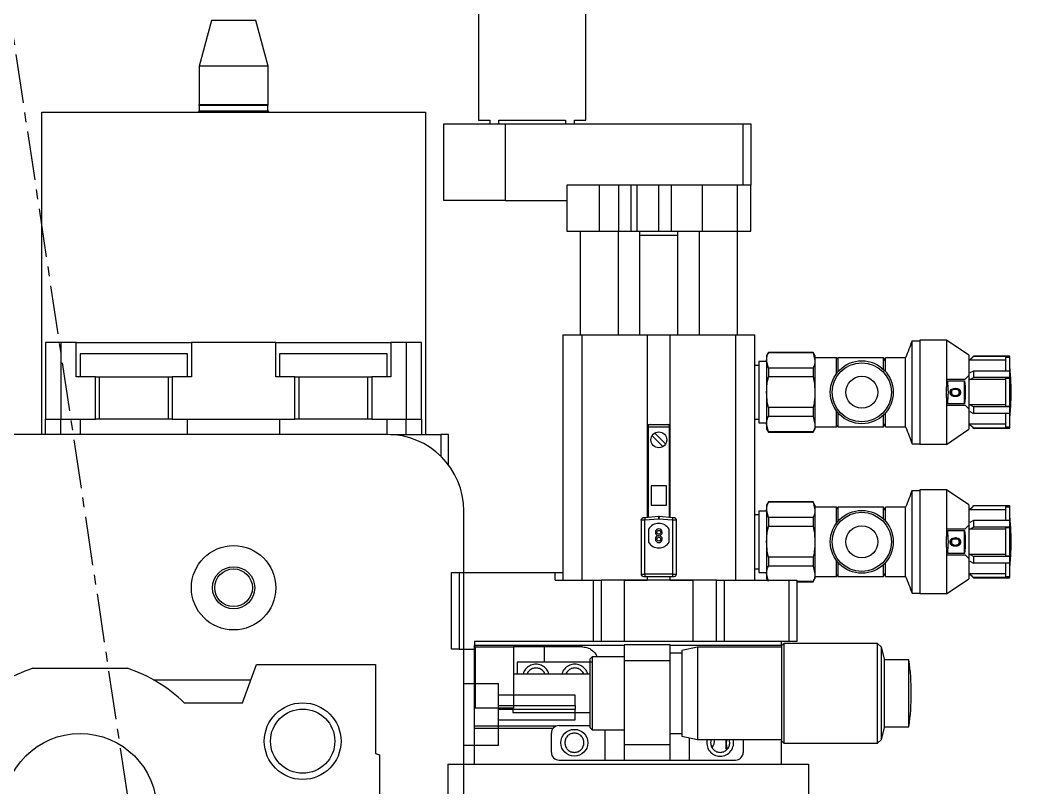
# Model space of a CAD drawing. Extents: x 500 to 100500, y -14500 to 21140.
# Drawn here: x 8303.8 to 8436.7, y -3157.8 to -3057.7 of the extents above; entities that cross this region are included whole.
import ezdxf

# ---------------------------------------------------------------- set-up
doc = ezdxf.new("R2010")
doc.units = 0
doc.linetypes.add('CENTER', pattern=[10.16, 6.35, -1.27, 1.27, -1.27])
doc.layers.get('0').update_dxf_attribs({"linetype": 'CONTINUOUS'})
doc.layers.add('Center', color=1, linetype='CENTER')

# ---------------------------------------------------------------- blocks, each defined once
blk = doc.blocks.new('SP R')
at = {"color": 3}
for p, q in [((18465.34, -97466.81), (18465.34, -97496.31)), ((18479.34, -97496.31), (18479.34, -97466.81)), ((18465.34, -97496.31), (18466.84, -97496.31)), ((18466.84, -97496.31), (18466.84, -97496.81)), ((18468.01, -97496.31), (18476.67, -97496.31)), ((18468.01, -97496.81), (18468.01, -97496.31)), ((18476.67, -97496.31), (18476.67, -97496.81)), ((18477.84, -97496.81), (18477.84, -97496.31)), ((18477.84, -97496.31), (18479.34, -97496.31)), ((18460.84, -97506.81), (18460.84, -97496.81)), ((18460.84, -97496.81), (18468.84, -97496.81)), ((18468.84, -97496.81), (18468.84, -97506.81)), ((18468.84, -97496.81), (18499.84, -97496.81)), ((18499.84, -97504.81), (18499.84, -97496.81)), ((18499.84, -97496.81), (18500.84, -97496.81)), ((18500.84, -97496.81), (18500.84, -97504.81)), ((18476.84, -97504.81), (18476.84, -97506.81)), ((18499.84, -97504.81), (18476.84, -97504.81)), ((18481.11, -97510.81), (18481.11, -97504.81)), ((18483.58, -97504.81), (18483.58, -97510.81)), ((18485.26, -97510.81), (18485.26, -97504.81)), ((18485.97, -97504.81), (18485.97, -97510.81)), ((18488.86, -97510.81), (18488.86, -97504.81)), ((18490.45, -97504.81), (18490.45, -97510.81)), ((18494.54, -97510.81), (18494.54, -97504.81)), ((18499.04, -97504.81), (18499.04, -97510.81)), ((18500.84, -97504.81), (18499.84, -97504.81)), ((18500.84, -97510.81), (18500.84, -97504.81)), ((18468.84, -97506.81), (18460.84, -97506.81)), ((18468.84, -97506.81), (18476.84, -97506.81)), ((18476.84, -97506.81), (18476.84, -97510.81)), ((18476.84, -97510.81), (18481.11, -97510.81)), ((18478.59, -97510.81), (18478.59, -97524.31)), ((18481.11, -97510.81), (18483.58, -97510.81)), ((18483.58, -97510.81), (18485.26, -97510.81)), ((18483.59, -97524.31), (18483.59, -97510.81)), ((18485.26, -97510.81), (18485.97, -97510.81)), ((18485.97, -97510.81), (18488.86, -97510.81)), ((18488.86, -97510.81), (18490.45, -97510.81)), ((18490.45, -97510.81), (18494.54, -97510.81)), ((18494.09, -97510.81), (18494.09, -97524.31)), ((18494.54, -97510.81), (18499.04, -97510.81)), ((18499.04, -97510.81), (18500.84, -97510.81)), ((18499.09, -97524.31), (18499.09, -97510.81)), ((18486.34, -97511.31), (18491.34, -97511.31)), ((18486.34, -97511.31), (18486.34, -97524.31)), ((18491.34, -97524.31), (18491.34, -97511.31)), ((18476.34, -97524.31), (18476.34, -97555.31)), ((18476.34, -97524.31), (18478.85, -97524.31)), ((18478.85, -97556.31), (18478.85, -97524.31)), ((18478.85, -97524.31), (18487.34, -97524.31)), ((18487.34, -97524.31), (18487.34, -97548.14)), ((18487.34, -97524.31), (18490.34, -97524.31)), ((18490.34, -97548.14), (18490.34, -97524.31)), ((18490.34, -97524.31), (18498.83, -97524.31)), ((18498.83, -97524.31), (18498.83, -97556.31)), ((18498.83, -97524.31), (18501.34, -97524.31)), ((18501.34, -97556.31), (18501.34, -97524.31)), ((18521.85, -97525.11), (18522.85, -97525.11)), ((18522.85, -97525.01), (18522.85, -97538.61)), ((18526.31, -97525.01), (18522.85, -97525.01)), ((18529.22, -97526.99), (18526.31, -97525.01)), ((18503.12, -97526.61), (18502.89, -97527.01)), ((18502.89, -97527.01), (18502.89, -97527.65)), ((18508.96, -97526.61), (18503.12, -97526.61)), ((18503.12, -97526.61), (18503.12, -97526.65)), ((18508.96, -97526.65), (18503.12, -97526.65)), ((18509.19, -97527.01), (18508.96, -97526.61)), ((18508.96, -97526.61), (18508.96, -97526.65)), ((18508.96, -97526.65), (18509.19, -97527.65)), ((18509.19, -97527.01), (18509.19, -97527.65)), ((18529.22, -97526.99), (18529.22, -97529.64)), ((18501.89, -97528.31), (18501.34, -97528.31)), ((18502.89, -97527.81), (18501.89, -97527.81)), ((18501.89, -97527.81), (18501.89, -97531.81)), ((18502.89, -97527.65), (18502.89, -97531.81)), ((18503.12, -97528.65), (18502.89, -97527.65)), ((18511.99, -97527.31), (18509.19, -97527.31)), ((18509.19, -97527.65), (18509.19, -97531.81)), ((18512.19, -97527.51), (18511.99, -97527.31)), ((18511.99, -97529.37), (18511.99, -97527.31)), ((18518.1, -97527.31), (18512.19, -97527.31)), ((18512.19, -97527.31), (18512.19, -97529.12)), ((18518.39, -97527.81), (18518.1, -97527.31)), ((18518.1, -97528.82), (18518.1, -97527.31)), ((18520.99, -97527.31), (18518.39, -97527.31)), ((18518.39, -97529.12), (18518.39, -97527.31)), ((18520.99, -97536.31), (18520.99, -97527.32)), ((18529.85, -97527.11), (18529.32, -97527.64)), ((18534.02, -97527.64), (18529.35, -97527.64)), ((18534.52, -97527.11), (18529.85, -97527.11)), ((18529.85, -97527.11), (18529.85, -97527.13)), ((18534.52, -97527.13), (18529.85, -97527.13)), ((18534.02, -97527.23), (18534.02, -97529.09)), ((18534.02, -97527.23), (18534.52, -97527.23)), ((18534.52, -97527.13), (18534.52, -97527.23)), ((18534.52, -97527.13), (18534.52, -97527.13)), ((18503.12, -97528.65), (18503.12, -97529.81)), ((18508.96, -97528.65), (18503.12, -97528.65)), ((18508.96, -97528.65), (18508.96, -97529.81)), ((18528.75, -97530.11), (18529.22, -97529.64)), ((18529.22, -97529.06), (18529.22, -97529.4)), ((18529.85, -97529.04), (18529.35, -97529.29)), ((18534.52, -97529.04), (18529.85, -97529.04)), ((18529.85, -97529.04), (18529.85, -97529.9)), ((18534.52, -97529.04), (18534.52, -97529.9)), ((18534.52, -97529.09), (18534.52, -97529.04)), ((18508.96, -97529.81), (18503.12, -97529.81)), ((18526.31, -97530.11), (18526.31, -97531.12)), ((18526.49, -97530.31), (18528.69, -97530.31)), ((18528.64, -97530.31), (18528.64, -97533.31)), ((18529.35, -97530.15), (18529.85, -97529.9)), ((18534.02, -97530.15), (18529.35, -97530.15)), ((18534.52, -97529.9), (18529.85, -97529.9)), ((18534.02, -97529.95), (18534.02, -97533.66)), ((18534.02, -97529.95), (18534.52, -97529.95)), ((18534.53, -97529.88), (18534.52, -97529.89)), ((18534.52, -97529.9), (18534.52, -97529.95)), ((18501.89, -97531.81), (18501.89, -97535.81)), ((18502.89, -97531.81), (18502.89, -97535.96)), ((18509.19, -97531.81), (18509.19, -97535.96)), ((18526.31, -97532.49), (18526.31, -97531.12)), ((18526.83, -97531.83), (18526.8, -97531.83)), ((18527.5, -97531.3), (18527.47, -97531.3)), ((18527.5, -97532.37), (18527.47, -97532.37)), ((18528.03, -97531.83), (18528, -97531.83)), ((18529.27, -97531.43), (18529.22, -97531.43)), ((18529.27, -97532.18), (18529.22, -97532.18)), ((18526.31, -97532.49), (18526.31, -97533.51)), ((18528.69, -97533.31), (18526.49, -97533.31)), ((18529.22, -97533.98), (18528.75, -97533.51)), ((18529.85, -97533.71), (18529.35, -97533.46)), ((18534.02, -97533.46), (18529.35, -97533.46)), ((18529.85, -97533.71), (18529.85, -97534.58)), ((18534.52, -97533.71), (18529.85, -97533.71)), ((18534.52, -97533.66), (18534.02, -97533.66)), ((18534.52, -97533.66), (18534.52, -97533.71)), ((18534.52, -97533.71), (18534.52, -97534.58)), ((18503.12, -97533.81), (18503.12, -97534.96)), ((18508.96, -97533.81), (18503.12, -97533.81)), ((18508.96, -97534.96), (18503.12, -97534.96)), ((18508.96, -97533.81), (18508.96, -97534.96)), ((18508.96, -97534.96), (18509.19, -97535.96)), ((18511.99, -97536.31), (18511.99, -97534.24)), ((18512.19, -97534.49), (18512.19, -97536.31)), ((18518.1, -97536.31), (18518.1, -97534.79)), ((18518.39, -97536.31), (18518.39, -97534.49)), ((18529.22, -97533.98), (18529.22, -97536.62)), ((18529.22, -97534.24), (18529.22, -97534.56)), ((18529.35, -97534.32), (18529.85, -97534.58)), ((18534.52, -97534.58), (18529.85, -97534.58)), ((18534.02, -97534.53), (18534.02, -97536.38)), ((18534.52, -97533.72), (18534.53, -97533.73)), ((18534.52, -97534.58), (18534.52, -97534.53)), ((18487.44, -97536.31), (18487.34, -97536.31)), ((18487.44, -97536.31), (18490.24, -97536.31)), ((18487.44, -97536.31), (18487.44, -97548.13)), ((18487.74, -97536.01), (18489.94, -97536.01)), ((18490.24, -97548.13), (18490.24, -97536.31)), ((18490.34, -97536.31), (18490.24, -97536.31)), ((18501.34, -97535.31), (18501.89, -97535.31)), ((18501.89, -97535.81), (18502.89, -97535.81)), ((18503.12, -97536.96), (18502.89, -97535.96)), ((18502.89, -97535.96), (18502.89, -97536.61)), ((18509.19, -97535.96), (18509.19, -97536.61)), ((18509.19, -97536.31), (18511.99, -97536.31)), ((18511.99, -97536.31), (18512.19, -97536.11)), ((18512.19, -97536.31), (18518.1, -97536.31)), ((18518.1, -97536.31), (18518.39, -97535.81)), ((18518.39, -97536.31), (18520.99, -97536.31)), ((18529.32, -97535.98), (18529.85, -97536.51)), ((18534.02, -97535.98), (18529.35, -97535.98)), ((18489.37, -97538.89), (18487.96, -97537.48)), ((18488.32, -97537.13), (18489.72, -97538.53)), ((18502.89, -97536.61), (18503.12, -97537.01)), ((18508.96, -97536.96), (18503.12, -97536.96)), ((18503.12, -97536.96), (18503.12, -97537.01)), ((18503.12, -97537.01), (18508.96, -97537.01)), ((18508.96, -97537.01), (18509.19, -97536.61)), ((18508.96, -97536.96), (18508.96, -97537.01)), ((18526.31, -97538.61), (18529.22, -97536.62)), ((18529.85, -97536.48), (18529.85, -97536.51)), ((18534.52, -97536.48), (18529.85, -97536.48)), ((18529.85, -97536.51), (18534.52, -97536.51)), ((18534.52, -97536.38), (18534.02, -97536.38)), ((18534.52, -97536.38), (18534.51, -97536.56)), ((18534.52, -97536.38), (18534.52, -97536.48)), ((18534.52, -97536.48), (18534.52, -97536.48)), ((18521.85, -97538.51), (18522.85, -97538.51)), ((18526.31, -97538.61), (18522.85, -97538.61)), ((18487.84, -97544.01), (18487.84, -97546.51)), ((18489.84, -97544.01), (18487.84, -97544.01)), ((18489.84, -97546.51), (18489.84, -97544.01)), ((18521.85, -97544.61), (18522.85, -97544.61)), ((18522.85, -97544.51), (18522.85, -97558.11)), ((18526.31, -97544.51), (18522.85, -97544.51)), ((18529.22, -97546.49), (18526.31, -97544.51)), ((18487.84, -97546.51), (18489.84, -97546.51)), ((18503.12, -97546.11), (18502.89, -97546.51)), ((18502.89, -97546.51), (18502.89, -97547.15)), ((18508.96, -97546.11), (18503.12, -97546.11)), ((18503.12, -97546.11), (18503.12, -97546.15)), ((18508.96, -97546.15), (18503.12, -97546.15)), ((18509.19, -97546.51), (18508.96, -97546.11)), ((18508.96, -97546.11), (18508.96, -97546.15)), ((18508.96, -97546.15), (18509.19, -97547.15)), ((18509.19, -97546.51), (18509.19, -97547.15)), ((18511.99, -97546.81), (18509.19, -97546.81)), ((18512.19, -97547.01), (18511.99, -97546.81)), ((18511.99, -97548.87), (18511.99, -97546.81)), ((18518.1, -97546.81), (18512.19, -97546.81)), ((18512.19, -97546.81), (18512.19, -97548.62)), ((18518.39, -97547.31), (18518.1, -97546.81)), ((18518.1, -97548.32), (18518.1, -97546.81)), ((18520.99, -97546.81), (18518.39, -97546.81)), ((18518.39, -97548.62), (18518.39, -97546.81)), ((18520.99, -97555.81), (18520.99, -97546.82)), ((18529.22, -97546.49), (18529.22, -97549.14)), ((18529.85, -97546.61), (18529.32, -97547.14)), ((18534.52, -97546.61), (18529.85, -97546.61)), ((18529.85, -97546.61), (18529.85, -97546.63)), ((18534.52, -97546.63), (18529.85, -97546.63)), ((18534.02, -97546.73), (18534.02, -97548.59)), ((18534.02, -97546.73), (18534.52, -97546.73)), ((18534.52, -97546.63), (18534.52, -97546.73)), ((18534.52, -97546.63), (18534.52, -97546.63)), ((18488.8, -97548.01), (18487.01, -97548.17)), ((18487.01, -97548.17), (18487.04, -97548.46)), ((18487.04, -97548.46), (18488.82, -97548.31)), ((18488.8, -97548.01), (18488.82, -97548.31)), ((18488.82, -97548.31), (18488.84, -97548.31)), ((18488.84, -97548.31), (18488.86, -97548.31)), ((18488.89, -97548.01), (18488.86, -97548.31)), ((18488.86, -97548.31), (18490.64, -97548.46)), ((18490.67, -97548.17), (18488.89, -97548.01)), ((18490.64, -97548.46), (18490.67, -97548.17)), ((18501.89, -97547.81), (18501.34, -97547.81)), ((18502.89, -97547.31), (18501.89, -97547.31)), ((18501.89, -97547.31), (18501.89, -97551.31)), ((18503.12, -97548.15), (18502.89, -97547.15)), ((18502.89, -97547.15), (18502.89, -97551.31)), ((18503.12, -97548.15), (18503.12, -97549.31)), ((18508.96, -97548.15), (18503.12, -97548.15)), ((18508.96, -97548.15), (18508.96, -97549.31)), ((18509.19, -97547.15), (18509.19, -97551.31)), ((18534.02, -97547.14), (18529.35, -97547.14)), ((18486.54, -97548.48), (18486.54, -97555.51)), ((18487.04, -97555.51), (18487.04, -97548.46)), ((18487.49, -97549.65), (18487.49, -97551.36)), ((18490.19, -97551.36), (18490.19, -97549.65)), ((18490.64, -97548.46), (18490.64, -97555.51)), ((18491.14, -97555.51), (18491.14, -97548.48)), ((18508.96, -97549.31), (18503.12, -97549.31)), ((18526.31, -97549.61), (18526.31, -97550.62)), ((18528.75, -97549.61), (18529.22, -97549.14)), ((18529.22, -97548.56), (18529.22, -97548.9)), ((18529.85, -97548.54), (18529.35, -97548.79)), ((18529.35, -97549.65), (18529.85, -97549.4)), ((18534.02, -97549.65), (18529.35, -97549.65)), ((18534.52, -97548.54), (18529.85, -97548.54)), ((18529.85, -97548.54), (18529.85, -97549.4)), ((18534.52, -97549.4), (18529.85, -97549.4)), ((18534.02, -97549.45), (18534.52, -97549.45)), ((18534.02, -97549.45), (18534.02, -97553.16)), ((18534.52, -97548.54), (18534.52, -97549.4)), ((18534.52, -97548.59), (18534.52, -97548.54)), ((18534.53, -97549.38), (18534.52, -97549.39)), ((18534.52, -97549.4), (18534.52, -97549.45)), ((18488.82, -97550.51), (18488.82, -97550.51)), ((18488.87, -97550.51), (18488.87, -97550.51)), ((18526.31, -97551.99), (18526.31, -97550.62)), ((18526.49, -97549.81), (18528.69, -97549.81)), ((18527.5, -97550.8), (18527.47, -97550.8)), ((18528.64, -97549.81), (18528.64, -97552.81)), ((18529.27, -97550.93), (18529.22, -97550.93)), ((18501.89, -97551.31), (18501.89, -97555.31)), ((18502.89, -97551.31), (18502.89, -97555.46)), ((18509.19, -97551.31), (18509.19, -97555.46)), ((18526.31, -97551.99), (18526.31, -97553.01)), ((18526.83, -97551.33), (18526.8, -97551.33)), ((18527.5, -97551.87), (18527.47, -97551.87)), ((18528.03, -97551.33), (18528, -97551.33)), ((18529.27, -97551.68), (18529.22, -97551.68)), ((18503.12, -97553.31), (18503.12, -97554.46)), ((18508.96, -97553.31), (18503.12, -97553.31)), ((18508.96, -97553.31), (18508.96, -97554.46)), ((18528.69, -97552.81), (18526.49, -97552.81)), ((18529.22, -97553.48), (18528.75, -97553.01)), ((18529.22, -97553.48), (18529.22, -97556.12)), ((18529.85, -97553.21), (18529.35, -97552.96)), ((18534.02, -97552.96), (18529.35, -97552.96)), ((18529.85, -97553.21), (18529.85, -97554.08)), ((18534.52, -97553.21), (18529.85, -97553.21)), ((18534.52, -97553.16), (18534.02, -97553.16)), ((18534.52, -97553.16), (18534.52, -97553.21)), ((18534.52, -97553.21), (18534.52, -97554.08)), ((18534.52, -97553.22), (18534.53, -97553.23)), ((18501.34, -97554.81), (18501.89, -97554.81)), ((18508.96, -97554.46), (18503.12, -97554.46)), ((18508.96, -97554.46), (18509.19, -97555.46)), ((18511.99, -97555.81), (18511.99, -97553.74)), ((18512.19, -97553.99), (18512.19, -97555.81)), ((18518.1, -97555.81), (18518.1, -97554.29)), ((18518.39, -97555.81), (18518.39, -97553.99)), ((18529.22, -97553.74), (18529.22, -97554.06)), ((18529.35, -97553.82), (18529.85, -97554.08)), ((18534.52, -97554.08), (18529.85, -97554.08)), ((18534.02, -97554.03), (18534.02, -97555.88)), ((18534.52, -97554.08), (18534.52, -97554.03)), ((18461.84, -97565.31), (18461.84, -97555.31)), ((18461.84, -97555.31), (18462.84, -97555.31)), ((18462.84, -97555.31), (18462.84, -97565.31)), ((18462.84, -97555.31), (18475.34, -97555.31)), ((18475.34, -97556.31), (18475.34, -97555.31)), ((18475.34, -97555.31), (18476.34, -97555.31)), ((18475.34, -97556.31), (18480.34, -97556.31)), ((18476.34, -97555.31), (18476.34, -97556.31)), ((18480.34, -97564.31), (18480.34, -97556.31)), ((18480.34, -97556.31), (18481.34, -97556.31)), ((18481.34, -97556.31), (18481.34, -97564.31)), ((18484.34, -97556.31), (18481.34, -97556.31)), ((18484.34, -97556.31), (18484.34, -97564.31)), ((18493.34, -97556.31), (18484.34, -97556.31)), ((18484.34, -97556.31), (18487.34, -97556.31)), ((18486.54, -97555.51), (18487.04, -97555.51)), ((18490.64, -97555.51), (18487.04, -97555.51)), ((18487.04, -97555.51), (18487.04, -97555.81)), ((18487.04, -97555.81), (18490.64, -97555.81)), ((18487.34, -97555.81), (18487.34, -97556.31)), ((18490.34, -97556.31), (18490.34, -97555.81)), ((18490.34, -97556.31), (18493.34, -97556.31)), ((18490.64, -97555.51), (18491.14, -97555.51)), ((18490.64, -97555.51), (18490.64, -97555.81)), ((18493.34, -97564.31), (18493.34, -97556.31)), ((18496.34, -97556.31), (18493.34, -97556.31)), ((18496.34, -97564.31), (18496.34, -97556.31)), ((18496.34, -97556.31), (18497.34, -97556.31)), ((18497.34, -97556.31), (18497.34, -97564.31)), ((18497.34, -97556.31), (18505.84, -97556.31)), ((18501.89, -97555.31), (18502.89, -97555.31)), ((18503.12, -97556.46), (18502.89, -97555.46)), ((18502.89, -97555.46), (18502.89, -97556.11)), ((18502.89, -97556.11), (18503.01, -97556.31)), ((18505.84, -97564.31), (18505.84, -97556.31)), ((18505.84, -97556.31), (18506.84, -97556.31)), ((18506.84, -97556.31), (18506.84, -97564.31)), ((18508.96, -97556.51), (18509.19, -97556.11)), ((18509.19, -97555.46), (18509.19, -97556.11)), ((18509.19, -97555.81), (18511.99, -97555.81)), ((18511.99, -97555.81), (18512.19, -97555.61)), ((18512.19, -97555.81), (18518.1, -97555.81)), ((18518.1, -97555.81), (18518.39, -97555.31)), ((18518.39, -97555.81), (18520.99, -97555.81)), ((18526.31, -97558.11), (18529.22, -97556.12)), ((18529.32, -97555.48), (18529.85, -97556.01)), ((18534.02, -97555.48), (18529.35, -97555.48)), ((18529.85, -97555.98), (18529.85, -97556.01)), ((18534.52, -97555.98), (18529.85, -97555.98)), ((18529.85, -97556.01), (18534.52, -97556.01)), ((18534.52, -97555.88), (18534.02, -97555.88)), ((18534.52, -97555.88), (18534.51, -97556.06)), ((18534.52, -97555.88), (18534.52, -97555.98)), ((18534.52, -97555.98), (18534.52, -97555.98)), ((18508.96, -97556.46), (18506.84, -97556.46)), ((18506.84, -97556.51), (18508.96, -97556.51)), ((18508.96, -97556.46), (18508.96, -97556.51)), ((18521.85, -97558.01), (18522.85, -97558.01)), ((18526.31, -97558.11), (18522.85, -97558.11)), ((18462.84, -97565.31), (18461.84, -97565.31)), ((18462.84, -97565.31), (18464.84, -97565.31)), ((18464.84, -97564.31), (18464.84, -97565.31)), ((18480.34, -97564.31), (18464.84, -97564.31)), ((18484.34, -97564.81), (18464.84, -97564.81)), ((18464.84, -97575.31), (18464.84, -97564.81)), ((18464.9, -97565.01), (18469.9, -97565.01)), ((18464.9, -97565.01), (18464.9, -97573.01)), ((18473.9, -97565.01), (18469.9, -97565.01)), ((18469.9, -97565.01), (18469.9, -97573.01)), ((18478.9, -97565.01), (18473.9, -97565.01)), ((18473.9, -97565.01), (18473.9, -97567.01)), ((18481.34, -97564.31), (18480.34, -97564.31)), ((18497.34, -97564.31), (18480.34, -97564.31)), ((18490.34, -97564.76), (18484.34, -97564.76)), ((18484.34, -97564.76), (18484.34, -97566.76)), ((18490.34, -97566.76), (18490.34, -97564.76)), ((18504.84, -97564.81), (18490.34, -97564.81)), ((18493.9, -97565.06), (18491.84, -97565.46)), ((18491.84, -97565.46), (18491.84, -97576.66)), ((18504.84, -97565.06), (18493.9, -97565.06)), ((18493.9, -97565.06), (18493.9, -97577.06)), ((18497.34, -97564.31), (18496.34, -97564.31)), ((18505.84, -97564.31), (18497.34, -97564.31)), ((18504.84, -97564.81), (18504.84, -97564.31)), ((18505.14, -97564.56), (18504.84, -97564.86)), ((18504.84, -97564.86), (18504.84, -97564.81)), ((18504.84, -97564.86), (18504.84, -97577.26)), ((18517.34, -97564.56), (18505.14, -97564.56)), ((18505.14, -97564.56), (18505.14, -97577.56)), ((18506.84, -97564.31), (18505.84, -97564.31)), ((18517.84, -97565.06), (18517.34, -97564.56)), ((18517.34, -97577.56), (18517.34, -97564.56)), ((18518.24, -97566.56), (18517.84, -97565.06)), ((18517.84, -97577.06), (18517.84, -97565.06)), ((18480.14, -97566.31), (18479.84, -97566.61)), ((18479.84, -97566.61), (18479.84, -97575.51)), ((18484.34, -97566.31), (18480.14, -97566.31)), ((18480.14, -97566.31), (18480.14, -97575.81)), ((18484.34, -97566.76), (18490.34, -97566.76)), ((18484.34, -97566.76), (18484.34, -97577.76)), ((18491.84, -97565.81), (18490.34, -97565.81)), ((18490.34, -97577.76), (18490.34, -97566.76)), ((18518.24, -97575.56), (18518.24, -97566.56)), ((18521.42, -97566.71), (18518.24, -97566.71)), ((18521.42, -97575.41), (18521.42, -97566.71)), ((18470.4, -97567.01), (18470.4, -97568.56)), ((18473.9, -97567.01), (18470.4, -97567.01)), ((18480.12, -97567.01), (18473.9, -97567.01)), ((18479.84, -97568.56), (18469.9, -97568.56)), ((18469.9, -97573.01), (18464.9, -97573.01)), ((18469.84, -97573.01), (18469.84, -97573.56)), ((18469.84, -97573.56), (18479.84, -97573.56)), ((18464.84, -97575.61), (18464.84, -97575.31)), ((18464.84, -97575.31), (18475.53, -97575.31)), ((18464.84, -97575.61), (18475.08, -97575.61)), ((18464.84, -97580.31), (18464.84, -97575.61)), ((18475.84, -97575.26), (18479.84, -97575.26)), ((18479.84, -97575.51), (18480.14, -97575.81)), ((18480.14, -97575.81), (18484.34, -97575.81)), ((18481.84, -97579.76), (18481.84, -97575.81)), ((18517.84, -97577.06), (18518.24, -97575.56)), ((18518.24, -97575.41), (18521.42, -97575.41)), ((18474.84, -97578.76), (18474.84, -97576.26)), ((18490.34, -97576.31), (18491.84, -97576.31)), ((18491.84, -97576.66), (18493.9, -97577.06)), ((18492.84, -97579.76), (18492.84, -97576.85)), ((18493.9, -97577.06), (18504.84, -97577.06)), ((18495.68, -97577.06), (18495.59, -97577.51)), ((18497.59, -97577.06), (18497.59, -97578.31)), ((18498.09, -97577.51), (18498.01, -97577.06)), ((18499.84, -97577.06), (18499.84, -97578.76)), ((18504.84, -97577.26), (18505.14, -97577.56)), ((18504.84, -97580.31), (18504.84, -97577.26)), ((18505.14, -97577.56), (18517.34, -97577.56)), ((18517.34, -97577.56), (18517.84, -97577.06)), ((18490.34, -97577.76), (18484.34, -97577.76)), ((18484.34, -97577.76), (18484.34, -97579.76)), ((18490.34, -97579.76), (18490.34, -97577.76)), ((18497.59, -97578.31), (18497.74, -97578.31)), ((18475.84, -97579.76), (18481.84, -97579.76)), ((18481.84, -97579.76), (18484.34, -97579.76)), ((18484.34, -97579.76), (18490.34, -97579.76)), ((18490.34, -97579.76), (18492.84, -97579.76)), ((18492.84, -97579.76), (18498.84, -97579.76)), ((18461.34, -97580.31), (18461.34, -97586.31)), ((18461.34, -97580.31), (18508.34, -97580.31)), ((18464.84, -97580.31), (18504.84, -97580.31)), ((18508.34, -97580.31), (18508.34, -97586.31))]:
    blk.add_line(p, q, dxfattribs=at)
at = {"color": 3, "flags": 128}
blk.add_lwpolyline([(18486.54, -97548.48), (18486.55, -97548.43), (18486.55, -97548.4)], dxfattribs=at)
at = {"color": 3}
for centre, radius in [((18515.29, -97531.81), 4.1), ((18515.29, -97531.81), 3.85), ((18515.29, -97531.81), 2.08), ((18488.84, -97538.01), 1.03), ((18515.29, -97551.31), 4.1), ((18515.29, -97551.31), 3.85), ((18515.29, -97551.31), 2.08), ((18488.84, -97550.06), 0.25), ((18488.84, -97550.96), 0.25), ((18477.84, -97577.51), 1.75)]:
    blk.add_circle(centre, radius, dxfattribs=at)
for centre, radius, start, end in [((18487.74, -97536.31), 0.3, 90, 180), ((18489.94, -97536.31), 0.3, 0, 90), ((18486.84, -97548.48), 0.3, 95.0541, 132.929), ((18488.84, -97548.51), 0.5, 84.9459, 95.0541), ((18490.84, -97548.48), 0.3, 63.5295, 84.9459), ((18488.84, -97550.51), 1.6, 32.4617, 147.5383), ((18488.84, -97550.06), 0.45, 273.1847, 266.8153), ((18490.84, -97548.48), 0.3, 0, 25.5186), ((18488.84, -97550.96), 0.45, 93.1847, 86.8153), ((18488.84, -97550.51), 1.6, 212.4617, 327.5383), ((18486.84, -97555.51), 0.3, 180, 270), ((18490.84, -97555.51), 0.3, 270, 0), ((18491.74, -97571.06), 30, 0, 8.3373), ((18491.74, -97571.06), 30, 351.6627, 0), ((18475.84, -97576.26), 1, 90, 180), ((18496.84, -97577.51), 1.75, 165.0994, 270), ((18494.84, -97577.31), 1.25, 318.4594, 11.537), ((18496.84, -97577.51), 1.75, 270, 14.9006), ((18475.84, -97578.76), 1, 180, 270), ((18498.84, -97578.76), 1, 270, 0)]:
    blk.add_arc(centre, radius, start, end, dxfattribs=at)
for points, knots in [([(18486.34, -97510.81), (18486.34, -97510.84), (18486.34, -97510.9), (18486.34, -97511.17), (18486.34, -97511.31)], [0, 0, 0, 0, 0.520717, 1, 1, 1, 1]), ([(18491.34, -97511.31), (18491.34, -97511.12), (18491.34, -97510.85), (18491.34, -97510.82), (18491.34, -97510.81)], [0, 0, 0, 0, 0.701105, 1, 1, 1, 1]), ([(18521.85, -97525.09), (18521.71, -97525.47), (18521.41, -97526.23), (18521.13, -97526.94), (18520.99, -97527.31)], [0, 0, 0, 0, 0.487765, 1, 1, 1, 1]), ([(18521.85, -97538.51), (18521.85, -97538.4), (18521.85, -97538.21), (18521.85, -97536.86), (18521.85, -97535.07), (18521.85, -97532.9), (18521.85, -97530.6), (18521.85, -97528.45), (18521.85, -97526.67), (18521.85, -97525.47), (18521.85, -97525.12), (18521.85, -97525.11), (18521.85, -97525.11)], [0, 0, 0, 0, 0.126516, 0.2339221, 0.3413283, 0.4487345, 0.5561406, 0.6635468, 0.7709529, 0.8783591, 0.9857652, 1, 1, 1, 1]), ([(18526.31, -97525.01), (18526.31, -97525.06), (18526.31, -97525.19), (18526.31, -97526.22), (18526.31, -97527.88), (18526.31, -97529.64), (18526.31, -97530.75), (18526.31, -97531.12)], [0, 0, 0, 0, 0.200562, 0.429956, 0.659348, 0.888742, 1, 1, 1, 1]), ([(18502.89, -97527.65), (18502.9, -97527.51), (18502.92, -97527.18), (18503.05, -97526.85), (18503.12, -97526.65)], [0, 0, 0, 0, 0.403103, 1, 1, 1, 1]), ([(18534.51, -97527.05), (18534.52, -97527.45), (18534.54, -97528.24), (18534.58, -97529.03), (18534.6, -97529.43)], [0, 0, 0, 0, 0.499812, 1, 1, 1, 1]), ([(18509.19, -97527.65), (18509.18, -97527.78), (18509.17, -97528.12), (18509.04, -97528.45), (18508.96, -97528.65)], [0, 0, 0, 0, 0.403103, 1, 1, 1, 1]), ([(18529.35, -97527.64), (18529.36, -97527.62), (18529.53, -97527.45), (18529.7, -97527.28), (18529.85, -97527.13)], [0, 0, 0, 0, 0.099039, 1, 1, 1, 1]), ([(18534.52, -97527.23), (18534.52, -97527.34), (18534.52, -97527.55), (18534.52, -97528.32), (18534.52, -97528.9), (18534.52, -97529.09)], [0, 0, 0, 0, 0.406489, 0.812977, 1, 1, 1, 1]), ([(18529.22, -97529.64), (18529.22, -97530.45), (18529.22, -97531.9), (18529.22, -97533.34), (18529.22, -97533.98)], [0, 0, 0, 0, 0.559952, 1, 1, 1, 1]), ([(18534.62, -97529.54), (18534.61, -97529.6), (18534.58, -97529.69), (18534.56, -97529.78), (18534.55, -97529.8)], [0, 0, 0, 0, 0.712884, 1, 1, 1, 1]), ([(18534.61, -97529.3), (18534.66, -97530.14), (18534.77, -97531.81), (18534.66, -97533.47), (18534.61, -97534.31)], [0, 0, 0, 0, 0.5, 1, 1, 1, 1]), ([(18534.62, -97534.18), (18534.67, -97533.39), (18534.77, -97531.81), (18534.67, -97530.22), (18534.62, -97529.43)], [0, 0, 0, 0, 0.5, 1, 1, 1, 1]), ([(18502.89, -97531.81), (18502.92, -97531.3), (18502.95, -97530.63), (18503.09, -97529.97), (18503.12, -97529.81)], [0, 0, 0, 0, 0.745721, 1, 1, 1, 1]), ([(18508.96, -97529.81), (18509, -97529.97), (18509.13, -97530.63), (18509.17, -97531.3), (18509.19, -97531.81)], [0, 0, 0, 0, 0.254279, 1, 1, 1, 1]), ([(18526.31, -97530.11), (18526.56, -97530.11), (18527.06, -97530.11), (18527.88, -97530.11), (18528.44, -97530.11), (18528.75, -97530.11)], [0, 0, 0, 0, 0.309337, 0.618673, 1, 1, 1, 1]), ([(18526.49, -97533.31), (18526.53, -97532.81), (18526.61, -97531.81), (18526.53, -97530.81), (18526.49, -97530.31)], [0, 0, 0, 0, 0.49226, 1, 1, 1, 1]), ([(18528.69, -97530.31), (18528.73, -97530.8), (18528.81, -97531.8), (18528.73, -97532.8), (18528.69, -97533.31)], [0, 0, 0, 0, 0.492258, 1, 1, 1, 1]), ([(18534.52, -97529.95), (18534.52, -97530.45), (18534.52, -97531.43), (18534.52, -97532.74), (18534.52, -97533.44), (18534.52, -97533.66)], [0, 0, 0, 0, 0.406489, 0.812978, 1, 1, 1, 1]), ([(18503.12, -97533.81), (18503.07, -97533.55), (18502.93, -97532.89), (18502.91, -97532.22), (18502.89, -97531.81)], [0, 0, 0, 0, 0.388502, 1, 1, 1, 1]), ([(18509.19, -97531.81), (18509.17, -97532.22), (18509.15, -97532.89), (18509.01, -97533.55), (18508.96, -97533.81)], [0, 0, 0, 0, 0.611498, 1, 1, 1, 1]), ([(18526.8, -97531.83), (18526.8, -97531.78), (18526.81, -97531.69), (18526.88, -97531.52), (18527.09, -97531.31), (18527.31, -97531.3), (18527.47, -97531.3)], [0, 0, 0, 0, 0.125551, 0.25109, 0.50025, 1, 1, 1, 1]), ([(18527.47, -97532.37), (18527.31, -97532.37), (18527.09, -97532.35), (18526.88, -97532.14), (18526.81, -97531.97), (18526.8, -97531.87), (18526.8, -97531.83)], [0, 0, 0, 0, 0.499407, 0.748743, 0.874372, 1, 1, 1, 1]), ([(18526.83, -97531.83), (18526.83, -97531.78), (18526.84, -97531.69), (18526.91, -97531.52), (18527.12, -97531.31), (18527.34, -97531.3), (18527.5, -97531.3)], [0, 0, 0, 0, 0.125551, 0.25109, 0.50025, 1, 1, 1, 1]), ([(18527.5, -97532.37), (18527.34, -97532.37), (18527.12, -97532.35), (18526.91, -97532.14), (18526.84, -97531.97), (18526.83, -97531.87), (18526.83, -97531.83)], [0, 0, 0, 0, 0.499407, 0.748743, 0.874372, 1, 1, 1, 1]), ([(18527.5, -97531.44), (18527.38, -97531.44), (18527.2, -97531.44), (18527.03, -97531.59), (18526.97, -97531.72), (18526.96, -97531.8), (18526.96, -97531.83)], [0, 0, 0, 0, 0.500291, 0.749086, 0.874606, 1, 1, 1, 1]), ([(18526.96, -97531.83), (18526.97, -97531.88), (18526.97, -97531.96), (18527.05, -97532.1), (18527.13, -97532.14), (18527.18, -97532.17)], [0, 0, 0, 0, 0.280257, 0.560781, 1, 1, 1, 1]), ([(18527.18, -97532.17), (18527.24, -97532.19), (18527.34, -97532.23), (18527.45, -97532.23), (18527.5, -97532.23)], [0, 0, 0, 0, 0.559599, 1, 1, 1, 1]), ([(18528, -97531.83), (18528, -97531.8), (18527.99, -97531.72), (18527.95, -97531.63), (18527.89, -97531.55), (18527.73, -97531.44), (18527.58, -97531.44), (18527.47, -97531.44)], [0, 0, 0, 0, 0.125139, 0.250418, 0.375519, 0.500847, 1, 1, 1, 1]), ([(18527.47, -97532.23), (18527.58, -97532.23), (18527.76, -97532.22), (18527.93, -97532.07), (18527.99, -97531.94), (18528, -97531.87), (18528, -97531.83)], [0, 0, 0, 0, 0.500072, 0.749021, 0.874598, 1, 1, 1, 1]), ([(18527.5, -97531.3), (18527.65, -97531.3), (18527.84, -97531.31), (18528.03, -97531.46), (18528.1, -97531.56), (18528.15, -97531.69), (18528.16, -97531.78), (18528.16, -97531.83)], [0, 0, 0, 0, 0.498702, 0.624177, 0.749467, 0.874745, 1, 1, 1, 1]), ([(18528.03, -97531.83), (18528.03, -97531.8), (18528.02, -97531.72), (18527.98, -97531.63), (18527.92, -97531.55), (18527.76, -97531.44), (18527.61, -97531.44), (18527.5, -97531.44)], [0, 0, 0, 0, 0.125139, 0.250418, 0.375519, 0.500847, 1, 1, 1, 1]), ([(18527.5, -97532.23), (18527.61, -97532.23), (18527.79, -97532.22), (18527.96, -97532.07), (18528.02, -97531.94), (18528.03, -97531.87), (18528.03, -97531.83)], [0, 0, 0, 0, 0.500072, 0.749021, 0.874598, 1, 1, 1, 1]), ([(18528.16, -97531.83), (18528.16, -97531.87), (18528.15, -97531.97), (18528.09, -97532.14), (18527.87, -97532.35), (18527.65, -97532.37), (18527.5, -97532.37)], [0, 0, 0, 0, 0.1256, 0.251197, 0.500581, 1, 1, 1, 1]), ([(18526.31, -97532.49), (18526.31, -97533.18), (18526.31, -97534.63), (18526.31, -97536.52), (18526.31, -97537.93), (18526.31, -97538.54), (18526.31, -97538.59), (18526.31, -97538.61)], [0, 0, 0, 0, 0.210713, 0.440125, 0.669539, 0.89895, 1, 1, 1, 1]), ([(18526.31, -97533.51), (18526.56, -97533.51), (18527.06, -97533.51), (18527.88, -97533.51), (18528.44, -97533.51), (18528.75, -97533.51)], [0, 0, 0, 0, 0.309337, 0.618673, 1, 1, 1, 1]), ([(18502.89, -97535.96), (18502.9, -97535.83), (18502.92, -97535.49), (18503.05, -97535.16), (18503.12, -97534.96)], [0, 0, 0, 0, 0.403103, 1, 1, 1, 1]), ([(18534.6, -97534.18), (18534.58, -97534.58), (18534.54, -97535.31), (18534.53, -97536.05), (18534.52, -97536.38)], [0, 0, 0, 0, 0.541324, 1, 1, 1, 1]), ([(18534.52, -97534.53), (18534.52, -97534.91), (18534.52, -97535.68), (18534.52, -97536.22), (18534.52, -97536.34), (18534.52, -97536.38)], [0, 0, 0, 0, 0.406489, 0.812978, 1, 1, 1, 1]), ([(18534.55, -97533.81), (18534.56, -97533.83), (18534.58, -97533.92), (18534.61, -97534.01), (18534.62, -97534.07)], [0, 0, 0, 0, 0.286399, 1, 1, 1, 1]), ([(18487.39, -97536.01), (18487.42, -97536.01), (18487.51, -97536.01), (18487.65, -97536.01), (18487.74, -97536.01)], [0, 0, 0, 0, 0.332837, 1, 1, 1, 1]), ([(18489.94, -97536.01), (18490.03, -97536.01), (18490.17, -97536.01), (18490.26, -97536.01), (18490.29, -97536.01)], [0, 0, 0, 0, 0.666841, 1, 1, 1, 1]), ([(18509.19, -97535.96), (18509.18, -97536.1), (18509.17, -97536.43), (18509.04, -97536.77), (18508.96, -97536.96)], [0, 0, 0, 0, 0.403103, 1, 1, 1, 1]), ([(18520.99, -97536.31), (18521.14, -97536.68), (18521.43, -97537.44), (18521.71, -97538.15), (18521.85, -97538.52)], [0, 0, 0, 0, 0.486788, 1, 1, 1, 1]), ([(18529.85, -97536.48), (18529.7, -97536.33), (18529.53, -97536.16), (18529.36, -97535.99), (18529.35, -97535.98)], [0, 0, 0, 0, 0.900961, 1, 1, 1, 1]), ([(18521.85, -97544.59), (18521.71, -97544.97), (18521.41, -97545.73), (18521.13, -97546.44), (18520.99, -97546.81)], [0, 0, 0, 0, 0.487765, 1, 1, 1, 1]), ([(18521.85, -97558.01), (18521.85, -97557.9), (18521.85, -97557.71), (18521.85, -97556.36), (18521.85, -97554.57), (18521.85, -97552.4), (18521.85, -97550.1), (18521.85, -97547.95), (18521.85, -97546.17), (18521.85, -97544.97), (18521.85, -97544.62), (18521.85, -97544.61), (18521.85, -97544.61)], [0, 0, 0, 0, 0.126516, 0.2339221, 0.3413283, 0.4487345, 0.5561406, 0.6635468, 0.7709529, 0.8783591, 0.9857652, 1, 1, 1, 1]), ([(18526.31, -97544.51), (18526.31, -97544.56), (18526.31, -97544.69), (18526.31, -97545.72), (18526.31, -97547.38), (18526.31, -97549.14), (18526.31, -97550.25), (18526.31, -97550.62)], [0, 0, 0, 0, 0.200562, 0.429956, 0.659348, 0.888742, 1, 1, 1, 1]), ([(18502.89, -97547.15), (18502.9, -97547.01), (18502.92, -97546.68), (18503.05, -97546.35), (18503.12, -97546.15)], [0, 0, 0, 0, 0.403103, 1, 1, 1, 1]), ([(18529.35, -97547.14), (18529.36, -97547.12), (18529.53, -97546.95), (18529.7, -97546.78), (18529.85, -97546.63)], [0, 0, 0, 0, 0.099039, 1, 1, 1, 1]), ([(18534.51, -97546.55), (18534.52, -97546.95), (18534.54, -97547.74), (18534.58, -97548.53), (18534.6, -97548.93)], [0, 0, 0, 0, 0.499812, 1, 1, 1, 1]), ([(18534.52, -97546.73), (18534.52, -97546.84), (18534.52, -97547.05), (18534.52, -97547.82), (18534.52, -97548.4), (18534.52, -97548.59)], [0, 0, 0, 0, 0.406489, 0.812977, 1, 1, 1, 1]), ([(18486.71, -97548.21), (18486.69, -97548.23), (18486.64, -97548.26), (18486.58, -97548.32), (18486.55, -97548.4), (18486.55, -97548.46), (18486.55, -97548.48)], [0, 0, 0, 0, 0.251493, 0.508491, 0.760933, 1, 1, 1, 1]), ([(18487.01, -97548.17), (18486.99, -97548.17), (18486.94, -97548.17), (18486.87, -97548.18), (18486.82, -97548.18), (18486.82, -97548.18), (18486.81, -97548.18)], [0, 0, 0, 0, 0.250962, 0.5005, 0.748212, 1, 1, 1, 1]), ([(18490.87, -97548.18), (18490.86, -97548.18), (18490.86, -97548.18), (18490.81, -97548.18), (18490.75, -97548.17), (18490.69, -97548.17), (18490.67, -97548.17)], [0, 0, 0, 0, 0.250058, 0.499234, 0.7473, 1, 1, 1, 1]), ([(18491.13, -97548.48), (18491.13, -97548.46), (18491.13, -97548.4), (18491.1, -97548.32), (18491.05, -97548.26), (18491, -97548.23), (18490.97, -97548.21)], [0, 0, 0, 0, 0.239067, 0.491509, 0.748507, 1, 1, 1, 1]), ([(18509.19, -97547.15), (18509.18, -97547.28), (18509.17, -97547.62), (18509.04, -97547.95), (18508.96, -97548.15)], [0, 0, 0, 0, 0.403103, 1, 1, 1, 1]), ([(18487.04, -97548.46), (18487, -97548.47), (18486.92, -97548.47), (18486.81, -97548.47), (18486.72, -97548.48), (18486.63, -97548.48), (18486.56, -97548.48), (18486.55, -97548.48), (18486.54, -97548.48)], [0, 0, 0, 0, 0.155053, 0.301585, 0.439591, 0.569064, 0.801429, 1, 1, 1, 1]), ([(18491.14, -97548.48), (18491.14, -97548.48), (18491.13, -97548.48), (18491.05, -97548.48), (18490.96, -97548.48), (18490.87, -97548.47), (18490.76, -97548.47), (18490.68, -97548.47), (18490.64, -97548.46)], [0, 0, 0, 0, 0.1985618, 0.4309228, 0.5603974, 0.6984049, 0.8449409, 1, 1, 1, 1]), ([(18502.89, -97551.31), (18502.92, -97550.8), (18502.95, -97550.13), (18503.09, -97549.47), (18503.12, -97549.31)], [0, 0, 0, 0, 0.745721, 1, 1, 1, 1]), ([(18508.96, -97549.31), (18509, -97549.47), (18509.13, -97550.13), (18509.17, -97550.8), (18509.19, -97551.31)], [0, 0, 0, 0, 0.254279, 1, 1, 1, 1]), ([(18526.31, -97549.61), (18526.56, -97549.61), (18527.06, -97549.61), (18527.88, -97549.61), (18528.44, -97549.61), (18528.75, -97549.61)], [0, 0, 0, 0, 0.309337, 0.618673, 1, 1, 1, 1]), ([(18529.22, -97549.14), (18529.22, -97549.95), (18529.22, -97551.4), (18529.22, -97552.84), (18529.22, -97553.48)], [0, 0, 0, 0, 0.559952, 1, 1, 1, 1]), ([(18534.52, -97549.45), (18534.52, -97549.95), (18534.52, -97550.93), (18534.52, -97552.24), (18534.52, -97552.94), (18534.52, -97553.16)], [0, 0, 0, 0, 0.406489, 0.812978, 1, 1, 1, 1]), ([(18534.62, -97549.04), (18534.61, -97549.1), (18534.58, -97549.19), (18534.56, -97549.28), (18534.55, -97549.3)], [0, 0, 0, 0, 0.712884, 1, 1, 1, 1]), ([(18534.61, -97548.8), (18534.66, -97549.64), (18534.77, -97551.31), (18534.66, -97552.97), (18534.61, -97553.81)], [0, 0, 0, 0, 0.5, 1, 1, 1, 1]), ([(18534.62, -97553.68), (18534.67, -97552.89), (18534.77, -97551.31), (18534.67, -97549.72), (18534.62, -97548.93)], [0, 0, 0, 0, 0.5, 1, 1, 1, 1]), ([(18526.49, -97552.81), (18526.53, -97552.31), (18526.61, -97551.31), (18526.53, -97550.31), (18526.49, -97549.81)], [0, 0, 0, 0, 0.49226, 1, 1, 1, 1]), ([(18526.8, -97551.33), (18526.8, -97551.28), (18526.81, -97551.19), (18526.88, -97551.02), (18527.09, -97550.81), (18527.31, -97550.8), (18527.47, -97550.8)], [0, 0, 0, 0, 0.125551, 0.25109, 0.50025, 1, 1, 1, 1]), ([(18526.83, -97551.33), (18526.83, -97551.28), (18526.84, -97551.19), (18526.91, -97551.02), (18527.12, -97550.81), (18527.34, -97550.8), (18527.5, -97550.8)], [0, 0, 0, 0, 0.125551, 0.25109, 0.50025, 1, 1, 1, 1]), ([(18527.5, -97550.94), (18527.38, -97550.94), (18527.2, -97550.94), (18527.03, -97551.09), (18526.97, -97551.22), (18526.96, -97551.3), (18526.96, -97551.33)], [0, 0, 0, 0, 0.500291, 0.749086, 0.874606, 1, 1, 1, 1]), ([(18528, -97551.33), (18528, -97551.3), (18527.99, -97551.22), (18527.95, -97551.13), (18527.89, -97551.05), (18527.73, -97550.94), (18527.58, -97550.94), (18527.47, -97550.94)], [0, 0, 0, 0, 0.125139, 0.250418, 0.375519, 0.500847, 1, 1, 1, 1]), ([(18527.5, -97550.8), (18527.65, -97550.8), (18527.84, -97550.81), (18528.03, -97550.96), (18528.1, -97551.06), (18528.15, -97551.19), (18528.16, -97551.28), (18528.16, -97551.33)], [0, 0, 0, 0, 0.498702, 0.624177, 0.749467, 0.874745, 1, 1, 1, 1]), ([(18528.03, -97551.33), (18528.03, -97551.3), (18528.02, -97551.22), (18527.98, -97551.13), (18527.92, -97551.05), (18527.76, -97550.94), (18527.61, -97550.94), (18527.5, -97550.94)], [0, 0, 0, 0, 0.125139, 0.250418, 0.375519, 0.500847, 1, 1, 1, 1]), ([(18528.69, -97549.81), (18528.73, -97550.3), (18528.81, -97551.3), (18528.73, -97552.3), (18528.69, -97552.81)], [0, 0, 0, 0, 0.492258, 1, 1, 1, 1]), ([(18503.12, -97553.31), (18503.07, -97553.05), (18502.93, -97552.39), (18502.91, -97551.72), (18502.89, -97551.31)], [0, 0, 0, 0, 0.388502, 1, 1, 1, 1]), ([(18509.19, -97551.31), (18509.17, -97551.72), (18509.15, -97552.39), (18509.01, -97553.05), (18508.96, -97553.31)], [0, 0, 0, 0, 0.611498, 1, 1, 1, 1]), ([(18526.31, -97551.99), (18526.31, -97552.68), (18526.31, -97554.13), (18526.31, -97556.02), (18526.31, -97557.43), (18526.31, -97558.04), (18526.31, -97558.09), (18526.31, -97558.11)], [0, 0, 0, 0, 0.210713, 0.440125, 0.669539, 0.89895, 1, 1, 1, 1]), ([(18527.47, -97551.87), (18527.31, -97551.87), (18527.09, -97551.85), (18526.88, -97551.64), (18526.81, -97551.47), (18526.8, -97551.37), (18526.8, -97551.33)], [0, 0, 0, 0, 0.499407, 0.748743, 0.874372, 1, 1, 1, 1]), ([(18527.5, -97551.87), (18527.34, -97551.87), (18527.12, -97551.85), (18526.91, -97551.64), (18526.84, -97551.47), (18526.83, -97551.37), (18526.83, -97551.33)], [0, 0, 0, 0, 0.499407, 0.748743, 0.874372, 1, 1, 1, 1]), ([(18526.96, -97551.33), (18526.97, -97551.38), (18526.97, -97551.46), (18527.05, -97551.6), (18527.13, -97551.64), (18527.18, -97551.67)], [0, 0, 0, 0, 0.280257, 0.560781, 1, 1, 1, 1]), ([(18527.18, -97551.67), (18527.24, -97551.69), (18527.34, -97551.73), (18527.45, -97551.73), (18527.5, -97551.73)], [0, 0, 0, 0, 0.559599, 1, 1, 1, 1]), ([(18527.47, -97551.73), (18527.58, -97551.73), (18527.76, -97551.72), (18527.93, -97551.57), (18527.99, -97551.44), (18528, -97551.37), (18528, -97551.33)], [0, 0, 0, 0, 0.500072, 0.749021, 0.874598, 1, 1, 1, 1]), ([(18527.5, -97551.73), (18527.61, -97551.73), (18527.79, -97551.72), (18527.96, -97551.57), (18528.02, -97551.44), (18528.03, -97551.37), (18528.03, -97551.33)], [0, 0, 0, 0, 0.500072, 0.749021, 0.874598, 1, 1, 1, 1]), ([(18528.16, -97551.33), (18528.16, -97551.37), (18528.15, -97551.47), (18528.09, -97551.64), (18527.87, -97551.85), (18527.65, -97551.87), (18527.5, -97551.87)], [0, 0, 0, 0, 0.1256, 0.251197, 0.500581, 1, 1, 1, 1]), ([(18526.31, -97553.01), (18526.56, -97553.01), (18527.06, -97553.01), (18527.88, -97553.01), (18528.44, -97553.01), (18528.75, -97553.01)], [0, 0, 0, 0, 0.309337, 0.618673, 1, 1, 1, 1]), ([(18534.55, -97553.31), (18534.56, -97553.33), (18534.58, -97553.42), (18534.61, -97553.51), (18534.62, -97553.57)], [0, 0, 0, 0, 0.286399, 1, 1, 1, 1]), ([(18502.89, -97555.46), (18502.9, -97555.33), (18502.92, -97554.99), (18503.05, -97554.66), (18503.12, -97554.46)], [0, 0, 0, 0, 0.403103, 1, 1, 1, 1]), ([(18534.6, -97553.68), (18534.58, -97554.08), (18534.54, -97554.81), (18534.53, -97555.55), (18534.52, -97555.88)], [0, 0, 0, 0, 0.541324, 1, 1, 1, 1]), ([(18534.52, -97554.03), (18534.52, -97554.41), (18534.52, -97555.18), (18534.52, -97555.72), (18534.52, -97555.84), (18534.52, -97555.88)], [0, 0, 0, 0, 0.406489, 0.812978, 1, 1, 1, 1]), ([(18486.84, -97555.81), (18486.84, -97555.81), (18486.85, -97555.81), (18486.9, -97555.81), (18486.96, -97555.81), (18487.01, -97555.81), (18487.04, -97555.81)], [0, 0, 0, 0, 0.25051, 0.499867, 0.747756, 1, 1, 1, 1]), ([(18490.64, -97555.81), (18490.67, -97555.81), (18490.72, -97555.81), (18490.79, -97555.81), (18490.83, -97555.81), (18490.84, -97555.81), (18490.84, -97555.81)], [0, 0, 0, 0, 0.2505098, 0.4998669, 0.7477556, 1, 1, 1, 1]), ([(18509.19, -97555.46), (18509.18, -97555.6), (18509.17, -97555.93), (18509.04, -97556.27), (18508.96, -97556.46)], [0, 0, 0, 0, 0.403103, 1, 1, 1, 1]), ([(18520.99, -97555.81), (18521.14, -97556.18), (18521.43, -97556.94), (18521.71, -97557.65), (18521.85, -97558.02)], [0, 0, 0, 0, 0.486788, 1, 1, 1, 1]), ([(18529.85, -97555.98), (18529.7, -97555.83), (18529.53, -97555.66), (18529.36, -97555.49), (18529.35, -97555.48)], [0, 0, 0, 0, 0.900961, 1, 1, 1, 1]), ([(18478.9, -97565.01), (18479.16, -97565.04), (18479.69, -97565.09), (18480.33, -97565.56), (18480.71, -97566.01), (18480.76, -97566.28), (18480.76, -97566.31)], [0, 0, 0, 0, 0.324106, 0.648213, 0.972319, 1, 1, 1, 1]), ([(18472.84, -97567.26), (18472.61, -97567.28), (18472.15, -97567.33), (18471.58, -97567.74), (18471.24, -97568.18), (18471.19, -97568.48), (18471.18, -97568.56)], [0, 0, 0, 0, 0.300476, 0.600952, 0.901428, 1, 1, 1, 1]), ([(18474.01, -97568.56), (18474, -97568.55), (18473.99, -97568.47), (18473.89, -97568.32), (18473.73, -97568.12), (18473.53, -97567.95), (18473.24, -97567.8), (18472.84, -97567.73), (18472.44, -97567.8), (18472.15, -97567.95), (18471.95, -97568.12), (18471.8, -97568.32), (18471.69, -97568.47), (18471.68, -97568.55), (18471.68, -97568.56)], [0, 0, 0, 0, 0.003438, 0.088406, 0.173554, 0.258522, 0.343669, 0.5, 0.656331, 0.741299, 0.826446, 0.911415, 0.996562, 1, 1, 1, 1]), ([(18474.5, -97568.56), (18474.49, -97568.48), (18474.44, -97568.18), (18474.1, -97567.74), (18473.53, -97567.33), (18473.07, -97567.28), (18472.84, -97567.26)], [0, 0, 0, 0, 0.098572, 0.399048, 0.699524, 1, 1, 1, 1]), ([(18477.9, -97567.26), (18477.67, -97567.28), (18477.21, -97567.33), (18476.64, -97567.74), (18476.3, -97568.18), (18476.25, -97568.48), (18476.24, -97568.56)], [0, 0, 0, 0, 0.300476, 0.600952, 0.901428, 1, 1, 1, 1]), ([(18479.07, -97568.56), (18479.06, -97568.55), (18479.05, -97568.47), (18478.95, -97568.32), (18478.79, -97568.12), (18478.59, -97567.95), (18478.3, -97567.8), (18477.9, -97567.73), (18477.5, -97567.8), (18477.21, -97567.95), (18477.01, -97568.12), (18476.86, -97568.32), (18476.75, -97568.47), (18476.74, -97568.55), (18476.74, -97568.56)], [0, 0, 0, 0, 0.003438, 0.088406, 0.173554, 0.258522, 0.343669, 0.5, 0.656331, 0.741299, 0.826446, 0.911415, 0.996562, 1, 1, 1, 1]), ([(18479.56, -97568.56), (18479.55, -97568.48), (18479.5, -97568.18), (18479.16, -97567.74), (18478.59, -97567.33), (18478.13, -97567.28), (18477.9, -97567.26)], [0, 0, 0, 0, 0.098572, 0.399048, 0.699524, 1, 1, 1, 1]), ([(18479.09, -97577.51), (18479.07, -97577.35), (18479.05, -97577.11), (18478.89, -97576.81), (18478.73, -97576.62), (18478.53, -97576.45), (18478.24, -97576.3), (18477.84, -97576.23), (18477.44, -97576.3), (18477.15, -97576.45), (18476.95, -97576.62), (18476.79, -97576.81), (18476.63, -97577.11), (18476.61, -97577.35), (18476.59, -97577.51)], [0, 0, 0, 0, 0.119721, 0.184792, 0.25, 0.315071, 0.380279, 0.5, 0.619721, 0.684792, 0.75, 0.815071, 0.880279, 1, 1, 1, 1]), ([(18476.59, -97577.51), (18476.61, -97577.66), (18476.63, -97577.91), (18476.79, -97578.2), (18476.95, -97578.4), (18477.15, -97578.56), (18477.44, -97578.71), (18477.84, -97578.79), (18478.24, -97578.71), (18478.53, -97578.56), (18478.73, -97578.4), (18478.89, -97578.2), (18479.05, -97577.91), (18479.07, -97577.66), (18479.09, -97577.51)], [0, 0, 0, 0, 0.119721, 0.184792, 0.25, 0.315071, 0.380279, 0.5, 0.619721, 0.684792, 0.75, 0.815071, 0.880279, 1, 1, 1, 1]), ([(18495.59, -97577.51), (18495.61, -97577.66), (18495.63, -97577.91), (18495.79, -97578.2), (18495.95, -97578.4), (18496.15, -97578.56), (18496.44, -97578.71), (18496.84, -97578.79), (18497.24, -97578.71), (18497.53, -97578.56), (18497.73, -97578.4), (18497.89, -97578.2), (18498.05, -97577.91), (18498.07, -97577.66), (18498.09, -97577.51)], [0, 0, 0, 0, 0.119721, 0.184792, 0.25, 0.315071, 0.380279, 0.5, 0.619721, 0.684792, 0.75, 0.815071, 0.880279, 1, 1, 1, 1]), ([(18497.74, -97578.31), (18497.72, -97578.17), (18497.69, -97577.91), (18497.67, -97577.47), (18497.69, -97577.19), (18497.7, -97577.06)], [0, 0, 0, 0, 0.336561, 0.672384, 1, 1, 1, 1])]:
    blk.add_open_spline(points, degree=3, knots=knots, dxfattribs=at)
blk = doc.blocks.new('KJVision F 2')
at = {"color": 3}
blk.add_line((-5618.72, -76763.69, -96.77), (-5418.72, -78093.69, -96.77), dxfattribs=at)
blk = doc.blocks.new('KJauto change f')
at = {"color": 5}
for p, q in [((31995.35, -79284.9, 43.99), (31993.75, -79290.88, 43.99)), ((32001.14, -79284.9, 43.99), (31995.35, -79284.9, 43.99)), ((32002.75, -79290.88, 43.99), (32001.14, -79284.9, 43.99)), ((31993.75, -79290.88, 43.99), (31993.75, -79295.88, 43.99)), ((31999.17, -79290.88, 43.99), (31993.75, -79290.88, 43.99)), ((32002.75, -79290.88, 43.99), (31999.17, -79290.88, 43.99)), ((32002.75, -79295.88, 43.99), (32002.75, -79290.88, 43.99)), ((31993.75, -79295.88, 43.99), (31999.17, -79295.88, 43.99)), ((31993.77, -79295.98, 43.99), (31993.77, -79296.68, 43.99)), ((31999.17, -79295.98, 43.99), (31993.77, -79295.98, 43.99)), ((31999.17, -79295.88, 43.99), (32002.75, -79295.88, 43.99)), ((32002.72, -79295.98, 43.99), (31999.17, -79295.98, 43.99)), ((32002.72, -79296.68, 43.99), (32002.72, -79295.98, 43.99)), ((31973.25, -79296.88, 43.99), (32023.25, -79296.88, 43.99)), ((31973.25, -79338.88, 43.99), (31973.25, -79296.88, 43.99)), ((31993.77, -79296.68, 43.99), (31999.17, -79296.68, 43.99)), ((31999.17, -79296.68, 43.99), (32002.72, -79296.68, 43.99)), ((32023.25, -79296.88, 43.99), (32023.25, -79338.88, 43.99)), ((31973.75, -79326.88, 43.99), (31973.75, -79336.88, 43.99)), ((31975.75, -79326.88, 43.99), (31973.75, -79326.88, 43.99)), ((31975.75, -79326.88, 43.99), (31975.75, -79336.88, 43.99)), ((31977.75, -79326.88, 43.99), (31975.75, -79326.88, 43.99)), ((31977.75, -79331.38, 43.99), (31977.75, -79326.88, 43.99)), ((31977.75, -79326.88, 43.99), (31992.75, -79326.88, 43.99)), ((32003.75, -79326.88, 43.99), (31992.75, -79326.88, 43.99)), ((31992.75, -79326.88, 43.99), (31992.75, -79331.38, 43.99)), ((32003.75, -79331.38, 43.99), (32003.75, -79326.88, 43.99)), ((32003.75, -79326.88, 43.99), (32018.75, -79326.88, 43.99)), ((32020.75, -79326.88, 43.99), (32018.75, -79326.88, 43.99)), ((32018.75, -79326.88, 43.99), (32018.75, -79331.38, 43.99)), ((32020.75, -79326.88, 43.99), (32020.75, -79336.88, 43.99)), ((32022.75, -79326.88, 43.99), (32020.75, -79326.88, 43.99)), ((32022.75, -79336.88, 43.99), (32022.75, -79326.88, 43.99)), ((31978.25, -79328.38, 43.99), (31978.25, -79331.38, 43.99)), ((31992.25, -79328.38, 43.99), (31978.25, -79328.38, 43.99)), ((31992.25, -79331.38, 43.99), (31992.25, -79328.38, 43.99)), ((32004.25, -79328.38, 43.99), (32004.25, -79331.38, 43.99)), ((32018.25, -79328.38, 43.99), (32004.25, -79328.38, 43.99)), ((32018.25, -79331.38, 43.99), (32018.25, -79328.38, 43.99)), ((31980.25, -79331.38, 43.99), (31977.75, -79331.38, 43.99)), ((31980.25, -79336.88, 43.99), (31980.25, -79331.38, 43.99)), ((31980.25, -79331.38, 43.99), (31990.25, -79331.38, 43.99)), ((31980.75, -79331.38, 43.99), (31980.75, -79336.88, 43.99)), ((31989.75, -79336.88, 43.99), (31989.75, -79331.38, 43.99)), ((31990.25, -79331.38, 43.99), (31990.25, -79336.88, 43.99)), ((31992.75, -79331.38, 43.99), (31990.25, -79331.38, 43.99)), ((32006.25, -79331.38, 43.99), (32003.75, -79331.38, 43.99)), ((32006.25, -79336.88, 43.99), (32006.25, -79331.38, 43.99)), ((32006.25, -79331.38, 43.99), (32016.25, -79331.38, 43.99)), ((32006.75, -79331.38, 43.99), (32006.75, -79336.88, 43.99)), ((32015.75, -79336.88, 43.99), (32015.75, -79331.38, 43.99)), ((32016.25, -79331.38, 43.99), (32016.25, -79336.88, 43.99)), ((32018.75, -79331.38, 43.99), (32016.25, -79331.38, 43.99)), ((31973.75, -79336.88, 43.99), (31975.75, -79336.88, 43.99)), ((31973.75, -79338.88, 43.99), (31973.75, -79336.88, 43.99)), ((31975.75, -79336.88, 43.99), (31980.25, -79336.88, 43.99)), ((31975.75, -79338.88, 43.99), (31975.75, -79336.88, 43.99)), ((31978.25, -79336.88, 43.99), (31978.25, -79338.88, 43.99)), ((31990.25, -79336.88, 43.99), (31980.25, -79336.88, 43.99)), ((31990.25, -79336.88, 43.99), (32006.25, -79336.88, 43.99)), ((31992.25, -79338.88, 43.99), (31992.25, -79336.88, 43.99)), ((32004.25, -79336.88, 43.99), (32004.25, -79338.88, 43.99)), ((32016.25, -79336.88, 43.99), (32006.25, -79336.88, 43.99)), ((32016.25, -79336.88, 43.99), (32020.75, -79336.88, 43.99)), ((32018.25, -79338.88, 43.99), (32018.25, -79336.88, 43.99)), ((32020.75, -79336.88, 43.99), (32022.75, -79336.88, 43.99)), ((32020.75, -79338.88, 43.99), (32020.75, -79336.88, 43.99)), ((32022.75, -79336.88, 43.99), (32022.75, -79338.88, 43.99)), ((32018.25, -79338.88, 43.99), (31938.25, -79338.88, 43.99)), ((32018.75, -79338.89, 43.99), (32018.75, -79338.88, 43.99)), ((32018.75, -79338.88, 43.99), (32025.25, -79338.88, 43.99)), ((32025.25, -79338.88, 43.99), (32025.25, -79341.74, 43.99)), ((32026.25, -79338.88, 43.99), (32025.25, -79338.88, 43.99)), ((32026.25, -79342.88, 43.99), (32026.25, -79338.88, 43.99)), ((32028.25, -79518.88, 43.99), (32028.25, -79348.88, 43.99)), ((31972.08, -79369.38, 43.99), (31984.41, -79369.38, 43.99)), ((31999.43, -79373.88, 43.99), (32001.25, -79368.88, 43.99)), ((32001.25, -79368.88, 43.99), (32016.75, -79368.88, 43.99)), ((32016.75, -79368.88, 43.99), (32016.75, -79380.49, 43.99)), ((31987.8, -79370.88, 43.99), (32000.52, -79370.88, 43.99)), ((32028.25, -79371.38, 43.99), (32032.75, -79371.38, 43.99)), ((32032.75, -79379.38, 43.99), (32032.75, -79371.38, 43.99)), ((32042.75, -79372.88, 43.99), (32032.75, -79372.88, 43.99)), ((32042.75, -79374.23, 43.99), (32042.75, -79372.88, 43.99)), ((31991.82, -79373.88, 43.99), (31999.43, -79373.88, 43.99)), ((32032.75, -79374.23, 43.99), (32042.75, -79374.23, 43.99)), ((32042.75, -79374.73, 43.99), (32032.75, -79374.73, 43.99)), ((32042.75, -79374.23, 43.99), (32042.75, -79374.73, 43.99)), ((32042.75, -79376.08, 43.99), (32042.75, -79374.73, 43.99)), ((32032.75, -79376.08, 43.99), (32042.75, -79376.08, 43.99)), ((32028.25, -79379.38, 43.99), (32032.75, -79379.38, 43.99)), ((32016.75, -79380.49, 43.99), (32017.25, -79380.67, 43.99)), ((32017.25, -79380.67, 43.99), (32017.25, -79389.38, 43.99))]:
    blk.add_line(p, q, dxfattribs=at)
for centre, radius in [((31998.25, -79358.88, 43.99), 5.5), ((31998.25, -79358.88, 43.99), 2.75), ((31998.25, -79358.88, 43.99), 2.46), ((32007.25, -79378.88, 43.99), 5), ((32007.25, -79378.88, 43.99), 4.19), ((31978.25, -79387.88, 43.99), 10)]:
    blk.add_circle(centre, radius, dxfattribs=at)
for centre, radius, start, end in [((31993.57, -79295.98, 43.99), 0.2, 0, 28.955), ((32002.92, -79295.98, 43.99), 0.2, 151.045, 180), ((31993.57, -79296.68, 43.99), 0.2, 270, 0), ((32002.92, -79296.68, 43.99), 0.2, 180, 270), ((32018.25, -79348.88, 43.99), 10, 0, 90), ((31978.25, -79387.88, 43.99), 19.5, 108.4287, 134.1146), ((31978.25, -79387.88, 43.99), 19.5, 45.8854, 71.5713)]:
    blk.add_arc(centre, radius, start, end, dxfattribs=at)

msp = doc.modelspace()

# ---------------------------------------------------------------- block references
at = {"color": 0}
msp.add_blockref('SP R', (-10101.84, 94425.6, -75.82), dxfattribs=at)
msp.add_blockref('KJauto change f', (-23666.65, 76227.18, -119.8))
at = {"layer": 'Center'}
msp.add_blockref('KJVision F 2', (13855.47, 74143.58, 20.95), dxfattribs=at)

doc.saveas('drawing.dxf')
